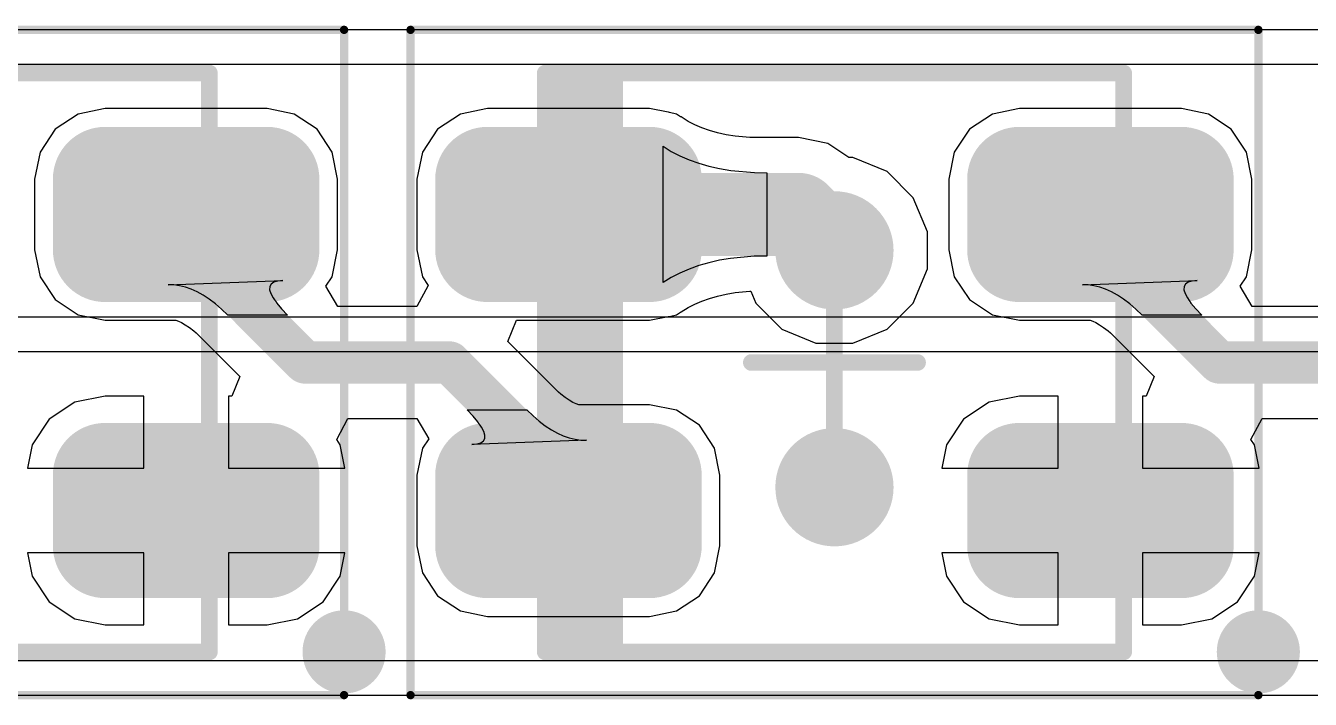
# Model space of a CAD drawing. Header units: millimetres. Extents: x 0 to 168, y 0 to 109.
# Drawn here: x 50.78 to 58.51, y 49.64 to 53.69 of the extents above; entities that cross this region are included whole.
import ezdxf

# ---------------------------------------------------------------- set-up
doc = ezdxf.new("R2010")
doc.units = ezdxf.units.MM
for name, color, linetype in [('BottomLayer', 5, 'Continuous'), ('Mechanical13', 56, 'Continuous'), ('Mechanical15', 56, 'Continuous'), ('MultiLayer', 9, 'Continuous'), ('TopLayer', 1, 'Continuous'), ('TopOverlay', 2, 'Continuous'), ('TopPaste', 8, 'Continuous'), ('TopSolder', 216, 'Continuous'), ('ViaHoleLayer', 16, 'Continuous')]:
    doc.layers.add(name, color=color, linetype=linetype)

# ---------------------------------------------------------------- blocks, each defined once
blk = doc.blocks.new('WS2812B_M____31')
at = {"layer": 'Mechanical13'}
blk.add_hatch(color=56, dxfattribs=at).paths.add_polyline_path([(-1.74, -1.74), (-1.2719, -1.74), (-1.2719, 1.74), (-1.74, 1.74)])
at = {"layer": 'TopLayer'}
h = blk.add_hatch(color=1, dxfattribs=at)
edge = h.paths.add_edge_path()
edge.add_arc((-2.0875, 0.6776), 0.2125, 180, 270)
edge.add_line((-2.0875, 0.4651), (-1.1125, 0.4651))
edge.add_arc((-1.1125, 0.6776), 0.2125, 270, 360)
edge.add_line((-0.9, 0.6776), (-0.9, 1.1026))
edge.add_arc((-1.1125, 1.1026), 0.2125, 0, 90)
edge.add_line((-1.1125, 1.3151), (-2.0875, 1.3151))
edge.add_arc((-2.0875, 1.1026), 0.2125, 90, 180)
edge.add_line((-2.3, 1.1026), (-2.3, 0.6776))
h = blk.add_hatch(color=1, dxfattribs=at)
edge = h.paths.add_edge_path()
edge.add_arc((1.1125, 0.6775), 0.2125, 180, 270)
edge.add_line((1.1125, 0.465), (2.0875, 0.465))
edge.add_arc((2.0875, 0.6775), 0.2125, 270, 360)
edge.add_line((2.3, 0.6775), (2.3, 1.1025))
edge.add_arc((2.0875, 1.1025), 0.2125, 0, 90)
edge.add_line((2.0875, 1.315), (1.1125, 1.315))
edge.add_arc((1.1125, 1.1025), 0.2125, 90, 180)
edge.add_line((0.9, 1.1025), (0.9, 0.6775))
h = blk.add_hatch(color=1, dxfattribs=at)
edge = h.paths.add_edge_path()
edge.add_arc((-2.0875, -1.1025), 0.2125, 180, 270)
edge.add_line((-2.0875, -1.315), (-1.1125, -1.315))
edge.add_arc((-1.1125, -1.1025), 0.2125, 270, 360)
edge.add_line((-0.9, -1.1025), (-0.9, -0.6775))
edge.add_arc((-1.1125, -0.6775), 0.2125, 0, 90)
edge.add_line((-1.1125, -0.465), (-2.0875, -0.465))
edge.add_arc((-2.0875, -0.6775), 0.2125, 90, 180)
edge.add_line((-2.3, -0.6775), (-2.3, -1.1025))
h = blk.add_hatch(color=1, dxfattribs=at)
edge = h.paths.add_edge_path()
edge.add_arc((1.1125, -1.1025), 0.2125, 180, 270)
edge.add_line((1.1125, -1.315), (2.0875, -1.315))
edge.add_arc((2.0875, -1.1025), 0.2125, 270, 360)
edge.add_line((2.3, -1.1025), (2.3, -0.6775))
edge.add_arc((2.0875, -0.6775), 0.2125, 0, 90)
edge.add_line((2.0875, -0.465), (1.1125, -0.465))
edge.add_arc((1.1125, -0.6775), 0.2125, 90, 180)
edge.add_line((0.9, -0.6775), (0.9, -1.1025))
at = {"layer": 'TopPaste'}
h = blk.add_hatch(color=8, dxfattribs=at)
edge = h.paths.add_edge_path()
edge.add_arc((-2.0875, 0.6776), 0.2125, 180, 270)
edge.add_line((-2.0875, 0.4651), (-1.1125, 0.4651))
edge.add_arc((-1.1125, 0.6776), 0.2125, 270, 360)
edge.add_line((-0.9, 0.6776), (-0.9, 1.1026))
edge.add_arc((-1.1125, 1.1026), 0.2125, 0, 90)
edge.add_line((-1.1125, 1.3151), (-2.0875, 1.3151))
edge.add_arc((-2.0875, 1.1026), 0.2125, 90, 180)
edge.add_line((-2.3, 1.1026), (-2.3, 0.6776))
h = blk.add_hatch(color=8, dxfattribs=at)
edge = h.paths.add_edge_path()
edge.add_arc((1.1125, 0.6775), 0.2125, 180, 270)
edge.add_line((1.1125, 0.465), (2.0875, 0.465))
edge.add_arc((2.0875, 0.6775), 0.2125, 270, 360)
edge.add_line((2.3, 0.6775), (2.3, 1.1025))
edge.add_arc((2.0875, 1.1025), 0.2125, 0, 90)
edge.add_line((2.0875, 1.315), (1.1125, 1.315))
edge.add_arc((1.1125, 1.1025), 0.2125, 90, 180)
edge.add_line((0.9, 1.1025), (0.9, 0.6775))
h = blk.add_hatch(color=8, dxfattribs=at)
edge = h.paths.add_edge_path()
edge.add_arc((-2.0875, -1.1025), 0.2125, 180, 270)
edge.add_line((-2.0875, -1.315), (-1.1125, -1.315))
edge.add_arc((-1.1125, -1.1025), 0.2125, 270, 360)
edge.add_line((-0.9, -1.1025), (-0.9, -0.6775))
edge.add_arc((-1.1125, -0.6775), 0.2125, 0, 90)
edge.add_line((-1.1125, -0.465), (-2.0875, -0.465))
edge.add_arc((-2.0875, -0.6775), 0.2125, 90, 180)
edge.add_line((-2.3, -0.6775), (-2.3, -1.1025))
h = blk.add_hatch(color=8, dxfattribs=at)
edge = h.paths.add_edge_path()
edge.add_arc((1.1125, -1.1025), 0.2125, 180, 270)
edge.add_line((1.1125, -1.315), (2.0875, -1.315))
edge.add_arc((2.0875, -1.1025), 0.2125, 270, 360)
edge.add_line((2.3, -1.1025), (2.3, -0.6775))
edge.add_arc((2.0875, -0.6775), 0.2125, 0, 90)
edge.add_line((2.0875, -0.465), (1.1125, -0.465))
edge.add_arc((1.1125, -0.6775), 0.2125, 90, 180)
edge.add_line((0.9, -0.6775), (0.9, -1.1025))
at = {"layer": 'TopSolder'}
h = blk.add_hatch(color=216, dxfattribs=at)
edge = h.paths.add_edge_path()
edge.add_arc((-2.0875, 0.6776), 0.3141, 180, 270)
edge.add_line((-2.0875, 0.3635), (-1.1125, 0.3635))
edge.add_arc((-1.1125, 0.6776), 0.3141, 270, 360)
edge.add_line((-0.7984, 0.6776), (-0.7984, 1.1026))
edge.add_arc((-1.1125, 1.1026), 0.3141, 0, 90)
edge.add_line((-1.1125, 1.4167), (-2.0875, 1.4167))
edge.add_arc((-2.0875, 1.1026), 0.3141, 90, 180)
edge.add_line((-2.4016, 1.1026), (-2.4016, 0.6776))
h = blk.add_hatch(color=216, dxfattribs=at)
edge = h.paths.add_edge_path()
edge.add_arc((1.1125, 0.6775), 0.3141, 180, 270)
edge.add_line((1.1125, 0.3634), (2.0875, 0.3634))
edge.add_arc((2.0875, 0.6775), 0.3141, 270, 360)
edge.add_line((2.4016, 0.6775), (2.4016, 1.1025))
edge.add_arc((2.0875, 1.1025), 0.3141, 0, 90)
edge.add_line((2.0875, 1.4166), (1.1125, 1.4166))
edge.add_arc((1.1125, 1.1025), 0.3141, 90, 180)
edge.add_line((0.7984, 1.1025), (0.7984, 0.6775))
h = blk.add_hatch(color=216, dxfattribs=at)
edge = h.paths.add_edge_path()
edge.add_arc((-2.0875, -1.1025), 0.3141, 180, 270)
edge.add_line((-2.0875, -1.4166), (-1.1125, -1.4166))
edge.add_arc((-1.1125, -1.1025), 0.3141, 270, 360)
edge.add_line((-0.7984, -1.1025), (-0.7984, -0.6775))
edge.add_arc((-1.1125, -0.6775), 0.3141, 0, 90)
edge.add_line((-1.1125, -0.3634), (-2.0875, -0.3634))
edge.add_arc((-2.0875, -0.6775), 0.3141, 90, 180)
edge.add_line((-2.4016, -0.6775), (-2.4016, -1.1025))
h = blk.add_hatch(color=216, dxfattribs=at)
edge = h.paths.add_edge_path()
edge.add_arc((1.1125, -1.1025), 0.3141, 180, 270)
edge.add_line((1.1125, -1.4166), (2.0875, -1.4166))
edge.add_arc((2.0875, -1.1025), 0.3141, 270, 360)
edge.add_line((2.4016, -1.1025), (2.4016, -0.6775))
edge.add_arc((2.0875, -0.6775), 0.3141, 0, 90)
edge.add_line((2.0875, -0.3634), (1.1125, -0.3634))
edge.add_arc((1.1125, -0.6775), 0.3141, 90, 180)
edge.add_line((0.7984, -0.6775), (0.7984, -1.1025))
at = {"layer": 'Mechanical13', "const_width": 0.1}
for points in [[(-1.74, -1.74), (-1.74, 1.74)], [(-1.74, 1.74), (1.74, 1.74)], [(1.74, -1.74), (1.74, 1.74)], [(-1.74, -1.74), (1.74, -1.74)]]:
    blk.add_lwpolyline(points, dxfattribs=at)
at = {"layer": 'Mechanical13', "const_width": 0.05}
for points in [[(-1.765, 1.74, 1), (-1.715, 1.74, 1)], [(-1.765, 1.74, 1), (-1.715, 1.74, 1)], [(1.715, 1.74, 1), (1.765, 1.74, 1)], [(1.715, 1.74, 1), (1.765, 1.74, 1)], [(-1.765, -1.74, 1), (-1.715, -1.74, 1)], [(-1.765, -1.74, 1), (-1.715, -1.74, 1)], [(1.715, -1.74, 1), (1.765, -1.74, 1)], [(1.715, -1.74, 1), (1.765, -1.74, 1)]]:
    blk.add_lwpolyline(points, format="xyb", close=True, dxfattribs=at)
at = {"layer": 'Mechanical15'}
for points, const_width in [([(-2.55, -2), (-2.55, 2)], 0.05), ([(-2.55, 2), (2.55, 2)], 0.05), ([(2.55, -2), (2.55, 2)], 0.05), ([(0, -0.5), (0, 0.5)], 0.1), ([(-0.5, 0), (0.5, 0)], 0.1), ([(-2.55, -2), (2.55, -2)], 0.05)]:
    blk.add_lwpolyline(points, dxfattribs=dict(at, const_width=const_width))
for points, const_width in [([(-2.5625, 2, 1), (-2.5375, 2, 1)], 0.025), ([(-2.5625, 2, 1), (-2.5375, 2, 1)], 0.025), ([(2.5375, 2, 1), (2.5625, 2, 1)], 0.025), ([(2.5375, 2, 1), (2.5625, 2, 1)], 0.025), ([(-0.025, 0.5, 1), (0.025, 0.5, 1)], 0.05), ([(-0.525, 0, 1), (-0.475, 0, 1)], 0.05), ([(0.475, 0, 1), (0.525, 0, 1)], 0.05), ([(-0.025, -0.5, 1), (0.025, -0.5, 1)], 0.05), ([(-2.5625, -2, 1), (-2.5375, -2, 1)], 0.025), ([(-2.5625, -2, 1), (-2.5375, -2, 1)], 0.025), ([(2.5375, -2, 1), (2.5625, -2, 1)], 0.025), ([(2.5375, -2, 1), (2.5625, -2, 1)], 0.025)]:
    blk.add_lwpolyline(points, format="xyb", close=True, dxfattribs=dict(at, const_width=const_width))
at = {"layer": 'TopOverlay'}
for points, const_width in [([(2.675, -1.74, 1), (2.425, -1.74, 1)], 0.25), ([(2.3625, -1.74, 1), (2.4875, -1.74, 1)], 0.125), ([(2.6125, -1.74, 1), (2.7375, -1.74, 1)], 0.125)]:
    blk.add_lwpolyline(points, format="xyb", close=True, dxfattribs=dict(at, const_width=const_width))
blk = doc.blocks.new('WS2812B_M____36')
at = {"layer": 'Mechanical13'}
blk.add_hatch(color=56, dxfattribs=at).paths.add_polyline_path([(-1.74, -1.74), (-1.2719, -1.74), (-1.2719, 1.74), (-1.74, 1.74)])
at = {"layer": 'TopLayer'}
h = blk.add_hatch(color=1, dxfattribs=at)
edge = h.paths.add_edge_path()
edge.add_arc((-2.0875, 0.6776), 0.2125, 180, 270)
edge.add_line((-2.0875, 0.4651), (-1.1125, 0.4651))
edge.add_arc((-1.1125, 0.6776), 0.2125, 270, 360)
edge.add_line((-0.9, 0.6776), (-0.9, 1.1026))
edge.add_arc((-1.1125, 1.1026), 0.2125, 0, 90)
edge.add_line((-1.1125, 1.3151), (-2.0875, 1.3151))
edge.add_arc((-2.0875, 1.1026), 0.2125, 90, 180)
edge.add_line((-2.3, 1.1026), (-2.3, 0.6776))
h = blk.add_hatch(color=1, dxfattribs=at)
edge = h.paths.add_edge_path()
edge.add_arc((1.1125, 0.6775), 0.2125, 180, 270)
edge.add_line((1.1125, 0.465), (2.0875, 0.465))
edge.add_arc((2.0875, 0.6775), 0.2125, 270, 360)
edge.add_line((2.3, 0.6775), (2.3, 1.1025))
edge.add_arc((2.0875, 1.1025), 0.2125, 0, 90)
edge.add_line((2.0875, 1.315), (1.1125, 1.315))
edge.add_arc((1.1125, 1.1025), 0.2125, 90, 180)
edge.add_line((0.9, 1.1025), (0.9, 0.6775))
h = blk.add_hatch(color=1, dxfattribs=at)
edge = h.paths.add_edge_path()
edge.add_arc((-2.0875, -1.1025), 0.2125, 180, 270)
edge.add_line((-2.0875, -1.315), (-1.1125, -1.315))
edge.add_arc((-1.1125, -1.1025), 0.2125, 270, 360)
edge.add_line((-0.9, -1.1025), (-0.9, -0.6775))
edge.add_arc((-1.1125, -0.6775), 0.2125, 0, 90)
edge.add_line((-1.1125, -0.465), (-2.0875, -0.465))
edge.add_arc((-2.0875, -0.6775), 0.2125, 90, 180)
edge.add_line((-2.3, -0.6775), (-2.3, -1.1025))
h = blk.add_hatch(color=1, dxfattribs=at)
edge = h.paths.add_edge_path()
edge.add_arc((1.1125, -1.1025), 0.2125, 180, 270)
edge.add_line((1.1125, -1.315), (2.0875, -1.315))
edge.add_arc((2.0875, -1.1025), 0.2125, 270, 360)
edge.add_line((2.3, -1.1025), (2.3, -0.6775))
edge.add_arc((2.0875, -0.6775), 0.2125, 0, 90)
edge.add_line((2.0875, -0.465), (1.1125, -0.465))
edge.add_arc((1.1125, -0.6775), 0.2125, 90, 180)
edge.add_line((0.9, -0.6775), (0.9, -1.1025))
at = {"layer": 'TopPaste'}
h = blk.add_hatch(color=8, dxfattribs=at)
edge = h.paths.add_edge_path()
edge.add_arc((-2.0875, 0.6776), 0.2125, 180, 270)
edge.add_line((-2.0875, 0.4651), (-1.1125, 0.4651))
edge.add_arc((-1.1125, 0.6776), 0.2125, 270, 360)
edge.add_line((-0.9, 0.6776), (-0.9, 1.1026))
edge.add_arc((-1.1125, 1.1026), 0.2125, 0, 90)
edge.add_line((-1.1125, 1.3151), (-2.0875, 1.3151))
edge.add_arc((-2.0875, 1.1026), 0.2125, 90, 180)
edge.add_line((-2.3, 1.1026), (-2.3, 0.6776))
h = blk.add_hatch(color=8, dxfattribs=at)
edge = h.paths.add_edge_path()
edge.add_arc((1.1125, 0.6775), 0.2125, 180, 270)
edge.add_line((1.1125, 0.465), (2.0875, 0.465))
edge.add_arc((2.0875, 0.6775), 0.2125, 270, 360)
edge.add_line((2.3, 0.6775), (2.3, 1.1025))
edge.add_arc((2.0875, 1.1025), 0.2125, 0, 90)
edge.add_line((2.0875, 1.315), (1.1125, 1.315))
edge.add_arc((1.1125, 1.1025), 0.2125, 90, 180)
edge.add_line((0.9, 1.1025), (0.9, 0.6775))
h = blk.add_hatch(color=8, dxfattribs=at)
edge = h.paths.add_edge_path()
edge.add_arc((-2.0875, -1.1025), 0.2125, 180, 270)
edge.add_line((-2.0875, -1.315), (-1.1125, -1.315))
edge.add_arc((-1.1125, -1.1025), 0.2125, 270, 360)
edge.add_line((-0.9, -1.1025), (-0.9, -0.6775))
edge.add_arc((-1.1125, -0.6775), 0.2125, 0, 90)
edge.add_line((-1.1125, -0.465), (-2.0875, -0.465))
edge.add_arc((-2.0875, -0.6775), 0.2125, 90, 180)
edge.add_line((-2.3, -0.6775), (-2.3, -1.1025))
h = blk.add_hatch(color=8, dxfattribs=at)
edge = h.paths.add_edge_path()
edge.add_arc((1.1125, -1.1025), 0.2125, 180, 270)
edge.add_line((1.1125, -1.315), (2.0875, -1.315))
edge.add_arc((2.0875, -1.1025), 0.2125, 270, 360)
edge.add_line((2.3, -1.1025), (2.3, -0.6775))
edge.add_arc((2.0875, -0.6775), 0.2125, 0, 90)
edge.add_line((2.0875, -0.465), (1.1125, -0.465))
edge.add_arc((1.1125, -0.6775), 0.2125, 90, 180)
edge.add_line((0.9, -0.6775), (0.9, -1.1025))
at = {"layer": 'TopSolder'}
h = blk.add_hatch(color=216, dxfattribs=at)
edge = h.paths.add_edge_path()
edge.add_arc((-2.0875, 0.6776), 0.3141, 180, 270)
edge.add_line((-2.0875, 0.3635), (-1.1125, 0.3635))
edge.add_arc((-1.1125, 0.6776), 0.3141, 270, 360)
edge.add_line((-0.7984, 0.6776), (-0.7984, 1.1026))
edge.add_arc((-1.1125, 1.1026), 0.3141, 0, 90)
edge.add_line((-1.1125, 1.4167), (-2.0875, 1.4167))
edge.add_arc((-2.0875, 1.1026), 0.3141, 90, 180)
edge.add_line((-2.4016, 1.1026), (-2.4016, 0.6776))
h = blk.add_hatch(color=216, dxfattribs=at)
edge = h.paths.add_edge_path()
edge.add_arc((1.1125, 0.6775), 0.3141, 180, 270)
edge.add_line((1.1125, 0.3634), (2.0875, 0.3634))
edge.add_arc((2.0875, 0.6775), 0.3141, 270, 360)
edge.add_line((2.4016, 0.6775), (2.4016, 1.1025))
edge.add_arc((2.0875, 1.1025), 0.3141, 0, 90)
edge.add_line((2.0875, 1.4166), (1.1125, 1.4166))
edge.add_arc((1.1125, 1.1025), 0.3141, 90, 180)
edge.add_line((0.7984, 1.1025), (0.7984, 0.6775))
h = blk.add_hatch(color=216, dxfattribs=at)
edge = h.paths.add_edge_path()
edge.add_arc((-2.0875, -1.1025), 0.3141, 180, 270)
edge.add_line((-2.0875, -1.4166), (-1.1125, -1.4166))
edge.add_arc((-1.1125, -1.1025), 0.3141, 270, 360)
edge.add_line((-0.7984, -1.1025), (-0.7984, -0.6775))
edge.add_arc((-1.1125, -0.6775), 0.3141, 0, 90)
edge.add_line((-1.1125, -0.3634), (-2.0875, -0.3634))
edge.add_arc((-2.0875, -0.6775), 0.3141, 90, 180)
edge.add_line((-2.4016, -0.6775), (-2.4016, -1.1025))
h = blk.add_hatch(color=216, dxfattribs=at)
edge = h.paths.add_edge_path()
edge.add_arc((1.1125, -1.1025), 0.3141, 180, 270)
edge.add_line((1.1125, -1.4166), (2.0875, -1.4166))
edge.add_arc((2.0875, -1.1025), 0.3141, 270, 360)
edge.add_line((2.4016, -1.1025), (2.4016, -0.6775))
edge.add_arc((2.0875, -0.6775), 0.3141, 0, 90)
edge.add_line((2.0875, -0.3634), (1.1125, -0.3634))
edge.add_arc((1.1125, -0.6775), 0.3141, 90, 180)
edge.add_line((0.7984, -0.6775), (0.7984, -1.1025))
at = {"layer": 'Mechanical13', "const_width": 0.1}
for points in [[(-1.74, -1.74), (-1.74, 1.74)], [(-1.74, 1.74), (1.74, 1.74)], [(1.74, -1.74), (1.74, 1.74)], [(-1.74, -1.74), (1.74, -1.74)]]:
    blk.add_lwpolyline(points, dxfattribs=at)
at = {"layer": 'Mechanical13', "const_width": 0.05}
for points in [[(-1.765, 1.74, 1), (-1.715, 1.74, 1)], [(-1.765, 1.74, 1), (-1.715, 1.74, 1)], [(1.715, 1.74, 1), (1.765, 1.74, 1)], [(1.715, 1.74, 1), (1.765, 1.74, 1)], [(-1.765, -1.74, 1), (-1.715, -1.74, 1)], [(-1.765, -1.74, 1), (-1.715, -1.74, 1)], [(1.715, -1.74, 1), (1.765, -1.74, 1)], [(1.715, -1.74, 1), (1.765, -1.74, 1)]]:
    blk.add_lwpolyline(points, format="xyb", close=True, dxfattribs=at)
at = {"layer": 'Mechanical15'}
for points, const_width in [([(-2.55, -2), (-2.55, 2)], 0.05), ([(-2.55, 2), (2.55, 2)], 0.05), ([(2.55, -2), (2.55, 2)], 0.05), ([(0, -0.5), (0, 0.5)], 0.1), ([(-0.5, 0), (0.5, 0)], 0.1), ([(-2.55, -2), (2.55, -2)], 0.05)]:
    blk.add_lwpolyline(points, dxfattribs=dict(at, const_width=const_width))
for points, const_width in [([(-2.5625, 2, 1), (-2.5375, 2, 1)], 0.025), ([(-2.5625, 2, 1), (-2.5375, 2, 1)], 0.025), ([(2.5375, 2, 1), (2.5625, 2, 1)], 0.025), ([(2.5375, 2, 1), (2.5625, 2, 1)], 0.025), ([(-0.025, 0.5, 1), (0.025, 0.5, 1)], 0.05), ([(-0.525, 0, 1), (-0.475, 0, 1)], 0.05), ([(0.475, 0, 1), (0.525, 0, 1)], 0.05), ([(-0.025, -0.5, 1), (0.025, -0.5, 1)], 0.05), ([(-2.5625, -2, 1), (-2.5375, -2, 1)], 0.025), ([(-2.5625, -2, 1), (-2.5375, -2, 1)], 0.025), ([(2.5375, -2, 1), (2.5625, -2, 1)], 0.025), ([(2.5375, -2, 1), (2.5625, -2, 1)], 0.025)]:
    blk.add_lwpolyline(points, format="xyb", close=True, dxfattribs=dict(at, const_width=const_width))
at = {"layer": 'TopOverlay'}
for points, const_width in [([(2.675, -1.74, 1), (2.425, -1.74, 1)], 0.25), ([(2.3625, -1.74, 1), (2.4875, -1.74, 1)], 0.125), ([(2.6125, -1.74, 1), (2.7375, -1.74, 1)], 0.125)]:
    blk.add_lwpolyline(points, format="xyb", close=True, dxfattribs=dict(at, const_width=const_width))

msp = doc.modelspace()

# ---------------------------------------------------------------- hatches: boundary and pattern name
at = {"layer": 'BottomLayer'}
h = msp.add_hatch(color=5, dxfattribs=at)
edge = h.paths.add_edge_path()
edge.add_arc((55.649, 52.3442), 0.3556, 0, 360)
h = msp.add_hatch(color=5, dxfattribs=at)
edge = h.paths.add_edge_path()
edge.add_arc((55.649, 50.92), 0.3556, 0, 360)
at = {"layer": 'TopLayer'}
h = msp.add_hatch(color=1, dxfattribs=at)
edge = h.paths.add_edge_path()
edge.add_arc((55.649, 52.3442), 0.3556, 0, 360)
h = msp.add_hatch(color=1, dxfattribs=at)
edge = h.paths.add_edge_path()
edge.add_arc((55.649, 50.92), 0.3556, 0, 360)
at = {"layer": 'ViaHoleLayer'}
h = msp.add_hatch(color=16, dxfattribs=at)
edge = h.paths.add_edge_path()
edge.add_arc((55.649, 52.3442), 0.2, 0, 360)
h = msp.add_hatch(color=16, dxfattribs=at)
edge = h.paths.add_edge_path()
edge.add_arc((55.649, 50.92), 0.2, 0, 360)

# ---------------------------------------------------------------- linework, layer by layer
at = {"layer": 'BottomLayer'}
for p, q in [((39.8108, 53.4628), (71.4585, 53.4628)), ((73.025, 51.943), (36.576, 51.943)), ((36.576, 51.7358), (73.025, 51.7358)), ((71.4729, 49.8772), (39.8252, 49.8772))]:
    msp.add_line(p, q, dxfattribs=at)
at = {"layer": 'MultiLayer'}
for p, q in [((71.3846, 53.67), (39.8846, 53.67)), ((39.899, 49.67), (71.399, 49.67))]:
    msp.add_line(p, q, dxfattribs=at)
at = {"layer": 'TopLayer'}
for p, q in [((39.8108, 53.4628), (71.4585, 53.4628)), ((51.2615, 53.1963), (51.0993, 53.1641)), ((52.2365, 53.1963), (51.2615, 53.1963)), ((52.3987, 53.1641), (52.2365, 53.1963)), ((53.5615, 53.1964), (53.3993, 53.1641)), ((54.5365, 53.1964), (53.5615, 53.1964)), ((54.6477, 53.1743), (54.5365, 53.1964)), ((54.6511, 53.1744), (54.6477, 53.1743)), ((54.6558, 53.1727), (54.6511, 53.1744)), ((54.6987, 53.1641), (54.6558, 53.1727)), ((56.7615, 53.1963), (56.5993, 53.1641)), ((57.7365, 53.1963), (56.7615, 53.1963)), ((57.8987, 53.1641), (57.7365, 53.1963)), ((51.0993, 53.1641), (50.9618, 53.0722)), ((52.5362, 53.0722), (52.3987, 53.1641)), ((53.3993, 53.1641), (53.2618, 53.0723)), ((54.7237, 53.1475), (54.6987, 53.1641)), ((54.7269, 53.1463), (54.7237, 53.1475)), ((54.7698, 53.1198), (54.7269, 53.1463)), ((54.809, 53.0994), (54.7698, 53.1198)), ((54.8512, 53.0811), (54.809, 53.0994)), ((56.5993, 53.1641), (56.4618, 53.0722)), ((58.0362, 53.0722), (57.8987, 53.1641)), ((50.9618, 53.0722), (50.87, 52.9347)), ((52.6281, 52.9347), (52.5362, 53.0722)), ((53.2618, 53.0723), (53.17, 52.9348)), ((54.8966, 53.0649), (54.8512, 53.0811)), ((54.9454, 53.0508), (54.8966, 53.0649)), ((54.9977, 53.039), (54.9454, 53.0508)), ((55.0511, 53.0301), (54.9977, 53.039)), ((55.1395, 53.0221), (55.0511, 53.0301)), ((55.4332, 53.0221), (55.1395, 53.0221)), ((55.61, 52.987), (55.4332, 53.0221)), ((55.4332, 53.0221), (55.4332, 53.0221)), ((56.4618, 53.0722), (56.37, 52.9347)), ((58.1281, 52.9347), (58.0362, 53.0722)), ((54.6183, 52.1503), (54.6183, 52.9699)), ((54.6183, 52.9699), (54.6676, 52.9395)), ((54.6676, 52.9395), (54.7198, 52.9123)), ((55.7357, 52.903), (55.61, 52.987)), ((50.87, 52.9347), (50.8377, 52.7725)), ((52.6604, 52.7725), (52.6281, 52.9347)), ((53.17, 52.9348), (53.1377, 52.7726)), ((54.7198, 52.9123), (54.7749, 52.8884)), ((54.7749, 52.8884), (54.833, 52.8676)), ((54.833, 52.8676), (54.8939, 52.85)), ((55.7602, 52.903), (55.7357, 52.903)), ((55.9656, 52.8179), (55.7602, 52.903)), ((56.37, 52.9347), (56.3377, 52.7725)), ((58.1604, 52.7725), (58.1281, 52.9347)), ((54.8939, 52.85), (54.9578, 52.8356)), ((54.9578, 52.8356), (55.0247, 52.8244)), ((55.0247, 52.8244), (55.1671, 52.8117)), ((55.1671, 52.8117), (55.2426, 52.8101)), ((55.2426, 52.8101), (55.2426, 52.3101)), ((56.1228, 52.6607), (55.9656, 52.8179)), ((50.8377, 52.7725), (50.8377, 52.3475)), ((52.6604, 52.3475), (52.6604, 52.7725)), ((53.1377, 52.7726), (53.1377, 52.3476)), ((56.3377, 52.7725), (56.3377, 52.3475)), ((58.1604, 52.3475), (58.1604, 52.7725)), ((56.2078, 52.4554), (56.1228, 52.6607)), ((56.2078, 52.2331), (56.2078, 52.4554)), ((50.8377, 52.3475), (50.87, 52.1853)), ((52.6281, 52.1853), (52.6604, 52.3475)), ((53.1377, 52.3476), (53.17, 52.1854)), ((56.3377, 52.3475), (56.37, 52.1853)), ((58.1281, 52.1853), (58.1604, 52.3475)), ((54.833, 52.2525), (54.7749, 52.2318)), ((54.8939, 52.2701), (54.833, 52.2525)), ((54.9578, 52.2845), (54.8939, 52.2701)), ((55.0246, 52.2957), (54.9578, 52.2845)), ((55.167, 52.3085), (55.0246, 52.2957)), ((55.2426, 52.3101), (55.167, 52.3085)), ((50.87, 52.1853), (50.9618, 52.0478)), ((51.6409, 52.137), (52.3314, 52.1626)), ((52.3314, 52.1626), (52.3004, 52.1594)), ((52.5898, 52.128), (52.6281, 52.1853)), ((53.17, 52.1854), (53.2045, 52.1337)), ((54.6676, 52.1806), (54.6183, 52.1503)), ((54.7198, 52.2078), (54.6676, 52.1806)), ((54.7749, 52.2318), (54.7198, 52.2078)), ((56.1228, 52.0277), (56.2078, 52.2331)), ((56.37, 52.1853), (56.4618, 52.0478)), ((57.1409, 52.137), (57.8314, 52.1626)), ((57.8314, 52.1626), (57.8004, 52.1594)), ((58.0898, 52.128), (58.1281, 52.1853)), ((51.6751, 52.1363), (51.6409, 52.137)), ((51.7097, 52.1317), (51.6751, 52.1363)), ((51.7447, 52.1232), (51.7097, 52.1317)), ((51.7801, 52.1108), (51.7447, 52.1232)), ((51.8158, 52.0945), (51.7801, 52.1108)), ((51.8519, 52.0743), (51.8158, 52.0945)), ((52.2524, 52.1262), (52.2514, 52.1073)), ((52.2514, 52.1073), (52.258, 52.0845)), ((52.2609, 52.1412), (52.2524, 52.1262)), ((52.2769, 52.1522), (52.2609, 52.1412)), ((52.3004, 52.1594), (52.2769, 52.1522)), ((52.6615, 52.0067), (52.5898, 52.128)), ((53.2045, 52.1337), (53.1366, 52.0067)), ((54.9977, 52.0811), (55.0511, 52.09)), ((55.0511, 52.09), (55.1395, 52.098)), ((55.1395, 52.098), (55.1462, 52.098)), ((55.1462, 52.098), (55.1753, 52.0277)), ((57.1751, 52.1363), (57.1409, 52.137)), ((57.2097, 52.1317), (57.1751, 52.1363)), ((57.2447, 52.1232), (57.2097, 52.1317)), ((57.2801, 52.1108), (57.2447, 52.1232)), ((57.3158, 52.0945), (57.2801, 52.1108)), ((57.3519, 52.0743), (57.3158, 52.0945)), ((57.7524, 52.1262), (57.7514, 52.1073)), ((57.7514, 52.1073), (57.758, 52.0845)), ((57.7609, 52.1412), (57.7524, 52.1262)), ((57.7769, 52.1522), (57.7609, 52.1412)), ((57.8004, 52.1594), (57.7769, 52.1522)), ((58.1615, 52.0067), (58.0898, 52.128)), ((50.9618, 52.0478), (51.0993, 51.9559)), ((51.8884, 52.0501), (51.8519, 52.0743)), ((51.9253, 52.0221), (51.8884, 52.0501)), ((51.9625, 51.9902), (51.9253, 52.0221)), ((52.258, 52.0845), (52.272, 52.0579)), ((52.272, 52.0579), (52.2936, 52.0272)), ((52.2936, 52.0272), (52.3227, 51.9927)), ((54.7698, 52.0003), (54.809, 52.0207)), ((54.809, 52.0207), (54.8512, 52.039)), ((54.8512, 52.039), (54.8966, 52.0553)), ((54.8966, 52.0553), (54.9454, 52.0693)), ((54.9454, 52.0693), (54.9977, 52.0811)), ((55.1753, 52.0277), (55.3325, 51.8705)), ((55.9656, 51.8705), (56.1228, 52.0277)), ((56.4618, 52.0478), (56.5993, 51.9559)), ((57.3884, 52.0501), (57.3519, 52.0743)), ((57.4252, 52.0221), (57.3884, 52.0501)), ((57.4625, 51.9902), (57.4252, 52.0221)), ((57.758, 52.0845), (57.772, 52.0579)), ((57.772, 52.0579), (57.7936, 52.0272)), ((57.7936, 52.0272), (57.8227, 51.9927)), ((51.0993, 51.9559), (51.2615, 51.9236)), ((52.0001, 51.9543), (51.9625, 51.9902)), ((52.3593, 51.9543), (52.0001, 51.9543)), ((52.3227, 51.9927), (52.3593, 51.9543)), ((53.1366, 52.0067), (52.6615, 52.0067)), ((54.5365, 51.9237), (54.6477, 51.9458)), ((54.6477, 51.9458), (54.6511, 51.9457)), ((54.6511, 51.9457), (54.6558, 51.9474)), ((54.6558, 51.9474), (54.6987, 51.956)), ((54.6987, 51.956), (54.7237, 51.9727)), ((54.7237, 51.9727), (54.7269, 51.9739)), ((54.7269, 51.9739), (54.7698, 52.0003)), ((56.5993, 51.9559), (56.7615, 51.9236)), ((57.5001, 51.9543), (57.4625, 51.9902)), ((57.8593, 51.9543), (57.5001, 51.9543)), ((57.8227, 51.9927), (57.8593, 51.9543)), ((58.6366, 52.0067), (58.1615, 52.0067)), ((51.2615, 51.9236), (51.6877, 51.9236)), ((51.6877, 51.9236), (51.7026, 51.9184)), ((51.7026, 51.9184), (51.722, 51.9095)), ((51.722, 51.9095), (51.744, 51.8972)), ((51.744, 51.8972), (51.7684, 51.8811)), ((51.7684, 51.8811), (51.795, 51.8609)), ((51.795, 51.8609), (51.8093, 51.8486)), ((53.6834, 51.7967), (53.736, 51.9237)), ((53.736, 51.9237), (54.5365, 51.9237)), ((55.3325, 51.8705), (55.5379, 51.7854)), ((55.7602, 51.7854), (55.9656, 51.8705)), ((56.7615, 51.9236), (57.1877, 51.9236)), ((57.1877, 51.9236), (57.2026, 51.9184)), ((57.2026, 51.9184), (57.222, 51.9095)), ((57.222, 51.9095), (57.244, 51.8972)), ((57.244, 51.8972), (57.2684, 51.8811)), ((57.2684, 51.8811), (57.295, 51.8609)), ((57.295, 51.8609), (57.3093, 51.8486)), ((51.8093, 51.8486), (52.0724, 51.5855)), ((53.9888, 51.4913), (53.6834, 51.7967)), ((55.5379, 51.7854), (55.7602, 51.7854)), ((57.3093, 51.8486), (57.5724, 51.5855)), ((52.0724, 51.5855), (52.0238, 51.4681)), ((57.5724, 51.5855), (57.5238, 51.4681)), ((51.2615, 51.4681), (51.0795, 51.4319)), ((51.495, 51.4681), (51.2615, 51.4681)), ((51.495, 51.034), (51.495, 51.4681)), ((52.0238, 51.4681), (52.003, 51.4681)), ((52.003, 51.4681), (52.003, 51.034)), ((54.0031, 51.4791), (53.9888, 51.4913)), ((54.0296, 51.4589), (54.0031, 51.4791)), ((56.7615, 51.4681), (56.5795, 51.4319)), ((56.995, 51.4681), (56.7615, 51.4681)), ((56.995, 51.034), (56.995, 51.4681)), ((57.5238, 51.4681), (57.503, 51.4681)), ((57.503, 51.4681), (57.503, 51.034)), ((51.0795, 51.4319), (50.9252, 51.3288)), ((54.0541, 51.4427), (54.0296, 51.4589)), ((54.0761, 51.4304), (54.0541, 51.4427)), ((54.0955, 51.4216), (54.0761, 51.4304)), ((54.1104, 51.4163), (54.0955, 51.4216)), ((54.5365, 51.4163), (54.1104, 51.4163)), ((54.6987, 51.3841), (54.5365, 51.4163)), ((56.5795, 51.4319), (56.4252, 51.3288)), ((50.9252, 51.3288), (50.8221, 51.1745)), ((52.6547, 51.2063), (52.7226, 51.3333)), ((52.7226, 51.3333), (53.1366, 51.3333)), ((53.1366, 51.3333), (53.2082, 51.212)), ((53.4388, 51.3856), (53.798, 51.3856)), ((53.4754, 51.3472), (53.4388, 51.3856)), ((53.5045, 51.3127), (53.4754, 51.3472)), ((53.5261, 51.2821), (53.5045, 51.3127)), ((53.798, 51.3856), (53.8356, 51.3498)), ((53.8356, 51.3498), (53.8728, 51.3179)), ((53.8728, 51.3179), (53.9097, 51.2898)), ((54.8362, 51.2922), (54.6987, 51.3841)), ((56.4252, 51.3288), (56.3221, 51.1745)), ((58.1547, 51.2063), (58.2226, 51.3333)), ((58.2226, 51.3333), (58.6366, 51.3333)), ((53.5401, 51.2554), (53.5261, 51.2821)), ((53.5467, 51.2326), (53.5401, 51.2554)), ((53.9097, 51.2898), (53.9462, 51.2657)), ((53.9462, 51.2657), (53.9823, 51.2455)), ((53.9823, 51.2455), (54.018, 51.2292)), ((54.9281, 51.1547), (54.8362, 51.2922)), ((50.8221, 51.1745), (50.7942, 51.034)), ((52.676, 51.1745), (52.6547, 51.2063)), ((52.7039, 51.034), (52.676, 51.1745)), ((53.2082, 51.212), (53.17, 51.1547)), ((54.1572, 51.203), (53.4666, 51.1773)), ((53.4666, 51.1773), (53.4977, 51.1806)), ((53.4977, 51.1806), (53.5212, 51.1877)), ((53.5212, 51.1877), (53.5372, 51.1988)), ((53.5372, 51.1988), (53.5457, 51.2138)), ((53.5457, 51.2138), (53.5467, 51.2326)), ((54.018, 51.2292), (54.0534, 51.2168)), ((54.0534, 51.2168), (54.0883, 51.2083)), ((54.0883, 51.2083), (54.123, 51.2037)), ((54.123, 51.2037), (54.1572, 51.203)), ((56.3221, 51.1745), (56.2942, 51.034)), ((58.176, 51.1745), (58.1547, 51.2063)), ((58.2039, 51.034), (58.176, 51.1745)), ((53.17, 51.1547), (53.1377, 50.9925)), ((54.9604, 50.9925), (54.9281, 51.1547)), ((50.7942, 51.034), (51.495, 51.034)), ((52.003, 51.034), (52.7039, 51.034)), ((56.2942, 51.034), (56.995, 51.034)), ((57.503, 51.034), (58.2039, 51.034)), ((53.1377, 50.9925), (53.1377, 50.5675)), ((54.9604, 50.5675), (54.9604, 50.9925)), ((53.1377, 50.5675), (53.17, 50.4053)), ((54.9281, 50.4053), (54.9604, 50.5675)), ((51.495, 50.526), (50.7942, 50.526)), ((50.7942, 50.526), (50.8221, 50.3855)), ((51.495, 50.0918), (51.495, 50.526)), ((52.7039, 50.526), (52.003, 50.526)), ((52.003, 50.526), (52.003, 50.0918)), ((52.676, 50.3855), (52.7039, 50.526)), ((56.995, 50.526), (56.2942, 50.526)), ((56.2942, 50.526), (56.3221, 50.3855)), ((56.995, 50.0918), (56.995, 50.526)), ((58.2039, 50.526), (57.503, 50.526)), ((57.503, 50.526), (57.503, 50.0918)), ((58.176, 50.3855), (58.2039, 50.526)), ((50.8221, 50.3855), (50.9252, 50.2312)), ((52.5729, 50.2312), (52.676, 50.3855)), ((53.17, 50.4053), (53.2618, 50.2678)), ((54.8362, 50.2678), (54.9281, 50.4053)), ((56.3221, 50.3855), (56.4252, 50.2312)), ((58.0729, 50.2312), (58.176, 50.3855)), ((50.9252, 50.2312), (51.0795, 50.128)), ((52.4186, 50.128), (52.5729, 50.2312)), ((53.2618, 50.2678), (53.3993, 50.1759)), ((54.6987, 50.1759), (54.8362, 50.2678)), ((56.4252, 50.2312), (56.5795, 50.128)), ((57.9186, 50.128), (58.0729, 50.2312)), ((53.3993, 50.1759), (53.5615, 50.1436)), ((54.5365, 50.1436), (54.6987, 50.1759)), ((51.0795, 50.128), (51.2615, 50.0918)), ((51.2615, 50.0918), (51.495, 50.0918)), ((52.003, 50.0918), (52.2365, 50.0918)), ((52.2365, 50.0918), (52.4186, 50.128)), ((53.5615, 50.1436), (54.5365, 50.1436)), ((56.5795, 50.128), (56.7615, 50.0918)), ((56.7615, 50.0918), (56.995, 50.0918)), ((57.503, 50.0918), (57.7365, 50.0918)), ((57.7365, 50.0918), (57.9186, 50.128)), ((71.4729, 49.8772), (39.8252, 49.8772))]:
    msp.add_line(p, q, dxfattribs=at)
for points, const_width in [([(54.049, 52.5601), (55.4332, 52.5601)], 0.5), ([(55.4332, 52.5601), (55.649, 52.3442)], 0.5), ([(51.574, 52.56), (52.464, 51.67)], 0.254), ([(57.074, 52.56), (57.964, 51.67)], 0.254), ([(52.464, 51.67), (53.334, 51.67)], 0.254), ([(53.334, 51.67), (54.224, 50.78)], 0.254), ([(57.964, 51.67), (58.834, 51.67)], 0.254)]:
    msp.add_lwpolyline(points, dxfattribs=dict(at, const_width=const_width))
for points, const_width in [([(53.924, 52.5601, 1), (54.174, 52.5601, 1)], 0.25), ([(55.3082, 52.5601, 1), (55.5582, 52.5601, 1)], 0.25), ([(55.3082, 52.5601, 1), (55.5582, 52.5601, 1)], 0.25), ([(51.5105, 52.56, 1), (51.6375, 52.56, 1)], 0.127), ([(57.0105, 52.56, 1), (57.1375, 52.56, 1)], 0.127), ([(55.524, 52.3442, 1), (55.774, 52.3442, 1)], 0.25), ([(52.4005, 51.67, 1), (52.5275, 51.67, 1)], 0.127), ([(52.4005, 51.67, 1), (52.5275, 51.67, 1)], 0.127), ([(53.2705, 51.67, 1), (53.3975, 51.67, 1)], 0.127), ([(53.2705, 51.67, 1), (53.3975, 51.67, 1)], 0.127), ([(57.9005, 51.67, 1), (58.0275, 51.67, 1)], 0.127), ([(57.9005, 51.67, 1), (58.0275, 51.67, 1)], 0.127), ([(54.1605, 50.78, 1), (54.2875, 50.78, 1)], 0.127)]:
    msp.add_lwpolyline(points, format="xyb", close=True, dxfattribs=dict(at, const_width=const_width))

# ---------------------------------------------------------------- block references
at = {"rotation": 360}
for name, p in [('WS2812B_M____36', (50.149, 51.67)), ('WS2812B_M____31', (55.649, 51.67))]:
    msp.add_blockref(name, p, dxfattribs=at)

doc.saveas('drawing.dxf')
